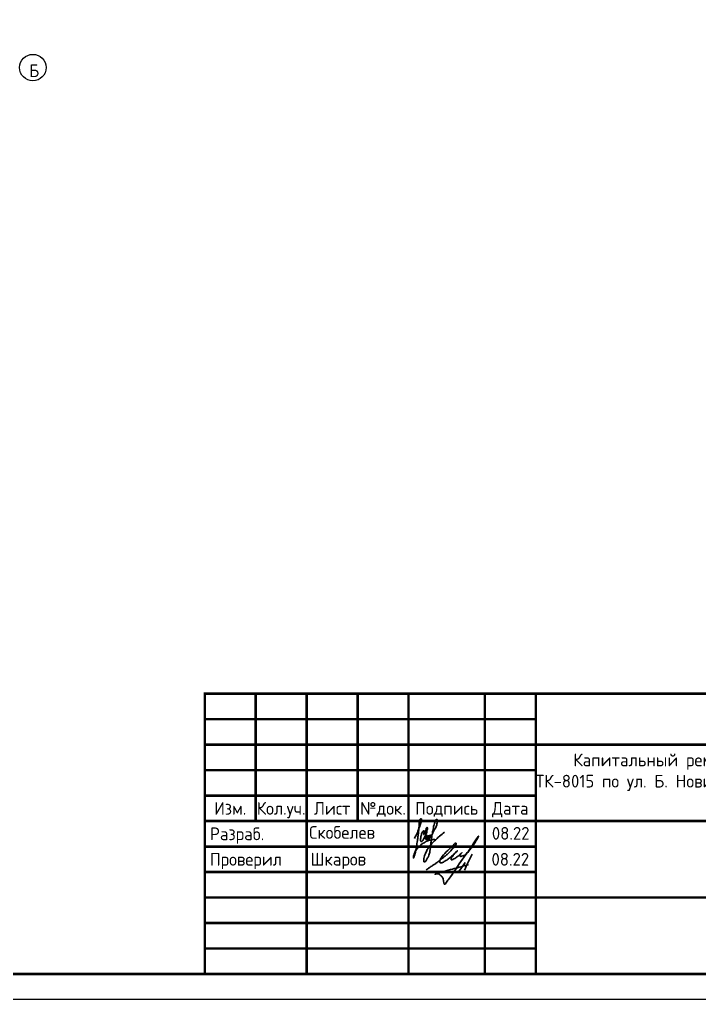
# Model space of a CAD drawing. Header units: metres. Extents: x 1563 to 4966, y -517 to 1463.
# Drawn here: x 3182.5 to 3316, y -341.5 to -149.2 of the extents above; entities that cross this region are included whole.
import ezdxf
from ezdxf.enums import TextEntityAlignment as Align

# ---------------------------------------------------------------- set-up
doc = ezdxf.new("R2010")
doc.units = ezdxf.units.M
doc.layers.add('M-EQPM', color=50, linetype='Continuous', lineweight=18)
doc.layers.add('рамка', color=7, linetype='Continuous')
doc.layers.add('Форматы', color=7, linetype='Continuous')
doc.styles.get("Standard").update_dxf_attribs({"font": 'GOST Common.ttf'})

# ---------------------------------------------------------------- blocks, each defined once
blk = doc.blocks.new('*U326')
blk.add_lwpolyline([(0, 123), (1189, 123), (1189, -297), (0, -297)], close=True)
at = {"const_width": 0.5}
blk.add_lwpolyline([(20, 118), (1184, 118), (1184, -292), (20, -292)], close=True, dxfattribs=at)
for points in [[(999, -292), (999, -237), (1184, -237)], [(1009, -237), (1009, -262)], [(1019, -237), (1019, -292)], [(1029, -237), (1029, -262)], [(1039, -237), (1039, -292)], [(1054, -237), (1054, -292)], [(1064, -237), (1064, -292)], [(999, -242), (1064, -242)], [(999, -247), (1064, -247)], [(1064, -247), (1184, -247)], [(999, -252), (1064, -252)], [(999, -257), (1064, -257)], [(999, -262), (1184, -262)], [(999, -267), (1064, -267)], [(999, -272), (1064, -272)], [(999, -277), (1064, -277)], [(1064, -277), (1184, -277)], [(999, -282), (1064, -282)], [(999, -287), (1064, -287)]]:
    blk.add_lwpolyline(points, dxfattribs=at)
for s, p in [('Изм.', (1004, -259.5)), ('Кол.уч.', (1014, -259.5)), ('Лист', (1024, -259.5)), ('№док.', (1034, -259.5)), ('Подпись', (1046.5, -259.5)), ('Дата', (1059, -259.5))]:
    blk.add_text(s, height=2.5).set_placement(p, align=Align.MIDDLE_CENTER)
for s, p in [('Разраб.', (1000, -264.5)), ('Проверил', (1000, -269.5))]:
    blk.add_text(s, height=2.5).set_placement(p, align=Align.MIDDLE_LEFT)
at = {"insert": (1124, -254.5), "char_height": 2.5, "width": 120, "attachment_point": 5}
blk.add_mtext('Капитальный ремонт  (реконструкция) тепловых сетей от т. А возле \\PТК-8015 по ул. Б. Новикова до ТК-8013  ул. Куйбышева, д. 24 в ГО г. Рыбинск \\PЯрославской области\\P', dxfattribs=at)
blk.add_attdef('РАЗРАБОТАЛ', text='', height=2.5).set_placement((1019.5, -264.22), align=Align.MIDDLE_LEFT)
at = {"flags": 8}
for tag, height, p in [('ДАТА', 2.5, (1059.07, -264.4)), ('ЛИСТ', 3, (1155.39, -271.92)), ('ЛИСТОВ', 3, (1172.89, -271.92)), ('ФОРМАТ', 3, (1149.97, -294.75))]:
    blk.add_attdef(tag, text='', height=height, dxfattribs=at).set_placement(p, align=Align.MIDDLE_CENTER)
blk.add_attdef('ПРОВЕРИЛ', (1019.75, -270.73), '', height=2.5)
at = {"lineweight": 30, "flags": 104}
for tag, p in [('ТЕПЛОВЫЕ_СЕТИ', (1099, -269.5)), ('ИМЯ_ЧЕРТЕЖА', (1099, -284.5))]:
    blk.add_attdef(tag, text='', height=3, dxfattribs=at).set_placement(p, align=Align.MIDDLE_CENTER)
blk = doc.blocks.new('Skobelev')
at = {"color": 177, "lineweight": 30, "true_color": 0x293189}
for points in [[(-1.68, -0.45), (-1.4, 0.04), (-1.22, 0.44), (-1.09, 0.78), (-1, 1.03), (-0.84, 1.44), (-0.74, 1.72), (-0.66, 2.01), (-0.6, 2.25), (-0.63, 2.46), (-0.71, 2.49), (-0.8, 2.44), (-0.87, 2.29), (-0.92, 2.05), (-0.97, 1.72), (-0.98, 1.38), (-1, 1.03), (-1.06, 0.66), (-1.08, 0.32), (-1.14, -0.18), (-1.22, -0.78), (-1.3, -1.21), (-1.35, -1.71), (-1.46, -2.17), (-1.52, -2.5), (-1.59, -2.81), (-1.65, -3.01), (-1.72, -3.2), (-1.78, -3.36), (-1.81, -3.4), (-1.83, -3.37), (-1.82, -3.24), (-1.79, -3.08), (-1.71, -2.85), (-1.66, -2.67), (-1.56, -2.43), (-1.36, -2.11), (-1.14, -1.87), (-0.64, -1.39), (-0.06, -1.01), (0.2, -0.88), (0.45, -0.79), (0.8, -0.7), (1.15, -0.64), (1.5, -0.65)], [(-0.21, 0.42), (-0.23, 0.43), (-0.26, 0.38), (-0.27, 0.3), (-0.27, 0.19), (-0.26, 0.12), (-0.2, 0.17), (-0.17, 0.3), (-0.15, 0.42), (-0.16, 0.56), (-0.21, 0.69), (-0.34, 0.65), (-0.44, 0.53), (-0.55, 0.31), (-0.63, 0.09), (-0.66, -0.09), (-0.71, -0.29), (-0.74, -0.51), (-0.76, -0.67), (-0.75, -0.82), (-0.67, -0.93), (-0.57, -0.93), (-0.43, -0.79), (-0.32, -0.59), (-0.21, -0.35), (-0.02, -0.02), (0.06, 0.12), (0.11, 0.23), (0.19, 0.45), (0.2, 0.67), (0.23, 0.85), (0.29, 1.09), (0.2, 1.19), (0.17, 1.17), (0.11, 1.08), (0.08, 0.9), (0.05, 0.69), (0.04, 0.41), (0.01, -0.02), (0.01, -0.21), (0, -0.33), (-0.02, -0.56), (0.01, -0.45), (0.06, -0.41), (0.17, -0.34), (0.24, -0.24), (0.29, -0.12), (0.28, -0.02), (0.21, 0), (0.17, -0.14), (0.14, -0.26), (0.12, -0.4), (0.1, -0.5), (0.12, -0.6), (0.17, -0.68), (0.27, -0.69), (0.34, -0.56), (0.41, -0.42), (0.47, -0.3), (0.5, -0.17), (0.47, -0.07), (0.43, -0.07), (0.39, -0.1), (0.35, -0.2), (0.32, -0.32), (0.3, -0.46), (0.3, -0.55), (0.31, -0.64), (0.36, -0.67), (0.42, -0.65), (0.47, -0.6), (0.51, -0.51), (0.56, -0.41), (0.59, -0.31), (0.63, -0.2), (0.67, -0.11), (0.71, -0.01), (0.69, 0.04), (0.63, 0.03), (0.59, -0.04), (0.55, -0.13), (0.53, -0.2), (0.5, -0.3), (0.47, -0.4), (0.48, -0.47), (0.49, -0.54), (0.54, -0.55), (0.57, -0.48), (0.66, -0.35), (0.74, -0.17), (0.91, 0.06), (1.03, 0.25), (1.16, 0.48), (1.26, 0.66), (1.37, 0.87), (1.48, 1.07), (1.58, 1.31), (1.69, 1.6), (1.74, 1.88), (1.77, 2.12), (1.74, 2.38), (1.68, 2.4), (1.55, 2.32), (1.46, 2.17), (1.39, 1.94), (1.28, 1.6), (1.22, 1.32), (1.18, 1.03), (1.07, 0.58), (1.04, 0.34), (0.95, -0.07), (0.92, -0.36), (0.82, -0.98), (0.78, -1.51), (0.68, -2.13), (0.63, -2.56), (0.55, -2.82), (0.43, -3.16), (0.2, -3.59), (-0.03, -3.94), (-0.24, -3.97), (-0.27, -3.76), (-0.24, -3.49), (-0.14, -3.06), (0.06, -2.58), (0.34, -2), (0.65, -1.6), (1.06, -1.1), (1.63, -0.57), (2.11, -0.11), (2.86, 0.49)]]:
    blk.add_spline(points, degree=3, dxfattribs=at)
blk = doc.blocks.new('подпись')
at = {"lineweight": 30}
for points in [[(-0.82, -1.23), (-0.21, -0.8), (0.43, -0.36), (0.86, -0.08), (1.32, 0.25), (2, 0.77), (2.8, 1.4), (3.27, 1.83), (3.84, 2.36), (4.46, 3.07), (5.01, 3.73), (5.08, 3.95), (5.01, 4.03), (4.91, 4), (4.76, 3.88), (4.33, 3.49), (3.4, 2.58), (2.34, 1.43), (1.83, 0.48), (1.87, 0.23), (1.99, 0.16), (2.17, 0.16), (2.41, 0.25), (3.02, 0.6), (3.71, 1.09), (4.34, 1.62), (5.32, 2.55), (4.75, 1.98), (4.27, 1.36), (4.08, 1.05), (4.07, 0.85), (4.11, 0.78), (4.25, 0.78), (4.42, 0.84), (4.78, 1.05), (5.16, 1.3), (5.47, 1.51), (5.72, 1.73), (6.05, 1.99), (6.23, 2.18), (5.94, 1.88), (5.8, 1.63), (5.8, 1.5), (5.89, 1.44), (6.13, 1.46), (6.57, 1.6), (6.9, 1.79), (7.5, 2.39), (8.04, 3.08), (8.61, 3.92), (9.15, 4.76), (9.43, 5.33), (8, 3.26), (6.29, 0.88), (3.58, -3.07), (3.05, -3.8), (2.85, -4.05), (2.49, -2.98), (2.12, -2.39), (1.3, -1.96), (1.02, -2.03), (2.91, -1.44), (4.7, -0.96), (7.51, -0.15)], [(6.86, 0.23), (5.67, -1.43)], [(8.19, 1.85), (6.68, -1.27)]]:
    blk.add_spline(points, degree=3, dxfattribs=at)
blk = doc.blocks.new('Подпись Леха')
at = {"layer": 'рамка'}
blk.add_blockref('подпись', (2.7, 0.11), dxfattribs=at)
blk = doc.blocks.new('Подписи')
blk.add_blockref('Подпись Леха', (2009.44, 1828.93))
at = {"layer": 'M-EQPM', "lineweight": 50, "xscale": 1.307815025212856, "yscale": 1.307815025212856, "zscale": 1.307815025212856}
blk.add_blockref('Skobelev', (2011.19, 1834.6), dxfattribs=at)

msp = doc.modelspace()

# ---------------------------------------------------------------- linework, layer by layer
at = {"color": 7}
msp.add_circle((3185.0986, -158.5862), 2.6058, dxfattribs=at)

# ---------------------------------------------------------------- block references
msp.add_blockref('Подписи', (1251.0315, -2143.899))
at = {"layer": 'Форматы'}
ref = msp.add_blockref('*U326', (2219.8713, -44.4979), dxfattribs=at)
ref.add_attrib('ДАТА', '08.22', dxfattribs={"layer": '0', "height": 2.5}).set_placement((3278.9458, -308.8995), align=Align.MIDDLE_CENTER)
ref.add_attrib('РАЗРАБОТАЛ', 'Скобелев', dxfattribs={"layer": '0', "height": 2.5}).set_placement((3239.3719, -308.7222), align=Align.MIDDLE_LEFT)
ref.add_attrib('ПРОВЕРИЛ', 'Шкаров', (3239.6204, -315.2272), dxfattribs={"layer": '0', "height": 2.5})

# ---------------------------------------------------------------- texts
at = {"color": 7, "insert": (3183.8584, -160.4539), "char_height": 2.5, "attachment_point": 7}
msp.add_mtext_dynamic_manual_height_columns('\\pi0.5315;{\\C0;Б}', width=2.562996, gutter_width=2.5, heights=[0], dxfattribs=at)
at = {"lineweight": 50, "insert": (3278.8713, -313.9979), "char_height": 2.5, "attachment_point": 5}
msp.add_mtext_dynamic_manual_height_columns('08.22', width=10, gutter_width=12.5, heights=[0], dxfattribs=at)

doc.saveas('drawing.dxf')
